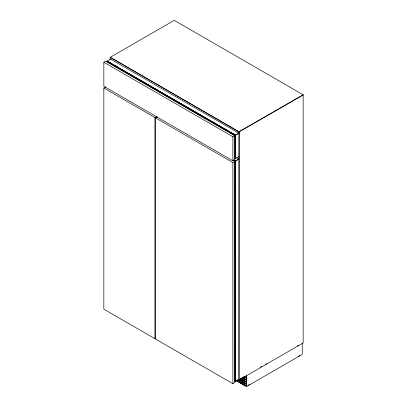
<?xml version="1.0" encoding="UTF-8"?>
<svg xmlns="http://www.w3.org/2000/svg" width="407" height="407" viewBox="0 0 407 407"><rect width="100%" height="100%" fill="white"/><g stroke="black" fill="none" stroke-linecap="round" stroke-linejoin="round"><path stroke-width="0.61" d="M107.158 61.101L235.495 135.104L235.455 158.511L235.455 135.17L238.878 133.15L235.455 135.17L107.158 61.055L110.577 59.076L238.919 133.175M233.842 159.976L235.455 160.974L233.857 159.956M103.841 62.24L105.856 61.075L234.88 135.567L234.88 159.62L232.865 160.785L103.841 86.294L103.841 62.24L232.865 136.732L234.88 135.567M106.461 61.599L107.133 61.213L235.485 135.317L234.814 135.704L107.01 61.915M155.917 338.095L154.909 338.675L103.841 309.193L103.841 88.039L105.856 86.879M103.841 88.039L154.909 117.526L156.425 116.656M233.17 160.363L234.88 161.37L234.88 382.519L232.865 383.684L155.581 339.067L155.581 117.913L157.097 117.043M235.485 158.399L234.814 158.786L234.814 135.704M235.495 158.537L238.919 156.563M155.581 117.913L232.865 162.53L234.88 161.37M238.919 379.456L235.495 381.43L235.495 160.902L235.485 381.491L234.814 381.878L234.814 161.309L238.919 159.02L235.455 160.974M260.689 367.073L261.782 366.442M265.608 364.234L266.702 363.599M297.324 345.919L298.417 345.289M239.077 379.985L303.159 342.989L303.159 94.785L174.232 20.35L110.149 57.346L110.149 59.885M247.883 385.439L249.756 384.361M297.985 356.512L299.75 355.494M238.985 379.929L239.174 131.837L110.241 57.295L238.985 131.837L303.159 94.897L238.985 131.837L238.985 379.929L245.625 383.765L239.092 379.868M236.691 157.687L238.919 158.974M244.526 376.704L245.68 377.37L245.68 377.864L243.762 377.009M244.368 376.796C246.215 378.52 245.889 377.243 243.762 376.572M244.582 377.172L245.625 377.899L243.976 376.948M242.333 377.391L245.68 379.324L245.68 379.823L242.119 378.011M242.17 377.487C248.865 382.305 245.309 378.703 242.119 377.579M242.384 377.859L245.68 379.762L242.333 377.95M241.234 378.714L245.68 381.283L245.68 381.776L240.471 379.019M241.071 378.81L245.462 381.344C245.253 382.636 245.797 380.774 245.411 381.435L240.471 378.586M241.29 379.182L245.68 381.715L241.234 379.273M239.041 379.4L245.68 383.236L245.68 383.735L237.729 379.39M238.878 379.497L245.462 383.297C245.253 384.595 245.797 382.728 245.411 383.389L238.823 379.589M236.843 380.092L245.68 385.19L245.68 385.688L236.63 380.713M236.681 380.184L245.462 385.251C245.253 386.548 245.797 384.681 245.411 385.348L236.63 380.275M236.899 380.555L239.642 382.142M240.74 382.773L242.384 383.725M243.483 384.361L245.131 385.307M236.843 380.652L245.075 385.404M235.958 380.621L246.403 386.65L302.248 354.411L302.248 343.004M246.469 375.285L246.469 386.609L246.337 375.285M232.865 136.732L232.865 160.785M232.865 162.53L232.865 383.684M156.929 116.361L156.929 117.633M154.909 117.526L154.909 338.675"/></g></svg>
